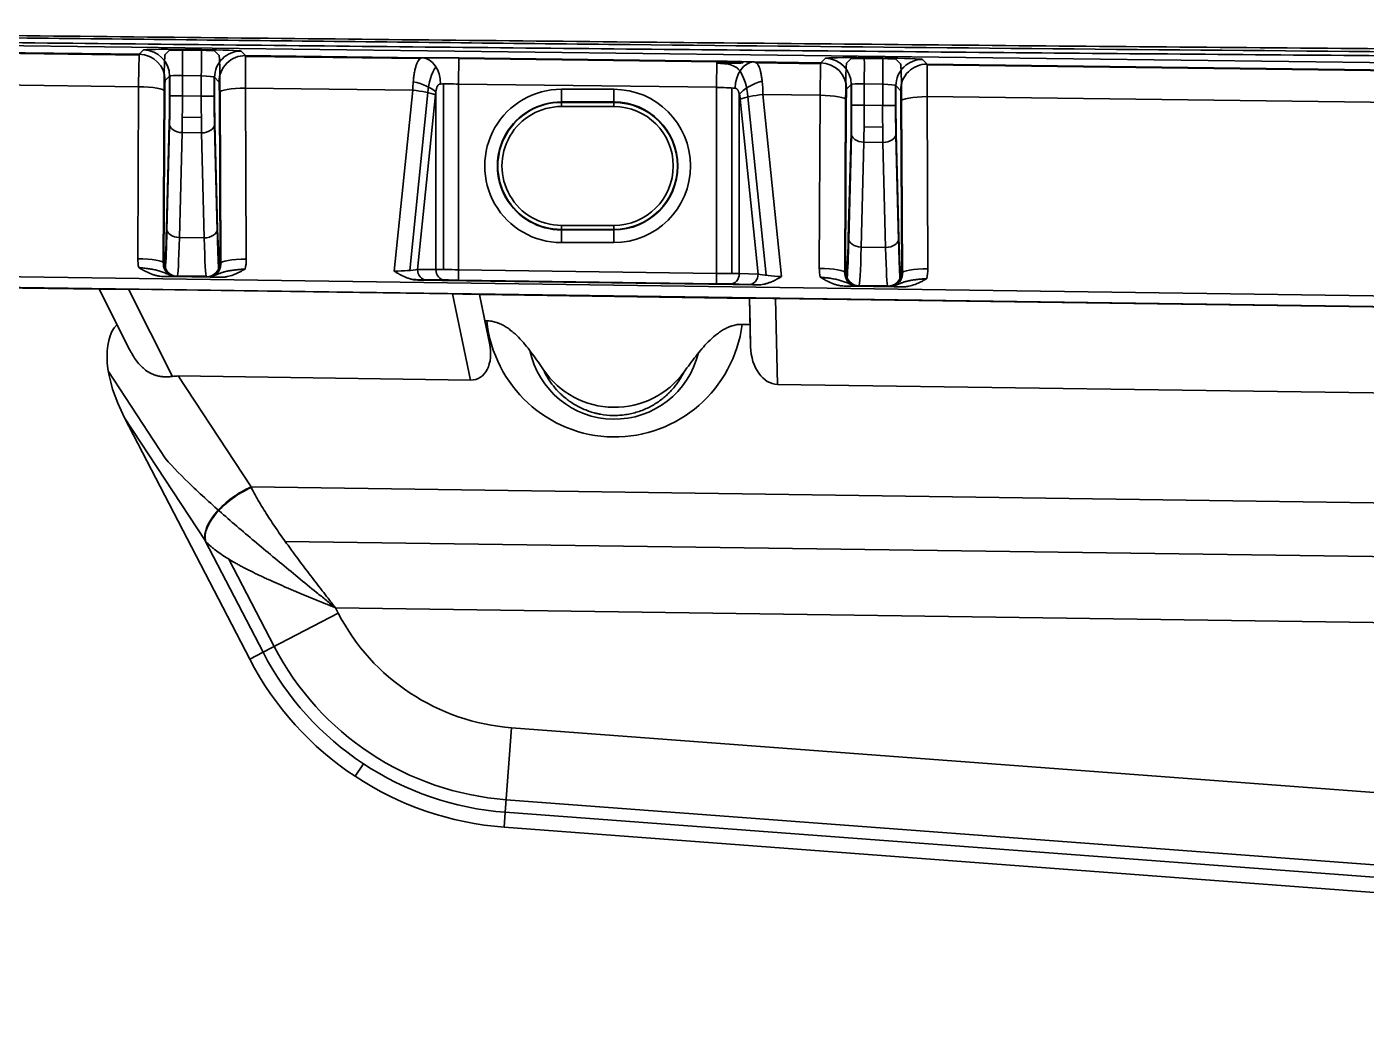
# Model space of a CAD drawing. Header units: millimetres. Extents: x 83 to 1196, y -164 to 735.
# Drawn here: x 213.2 to 264.6, y -11.6 to 26.7 of the extents above; entities that cross this region are included whole.
import ezdxf

# ---------------------------------------------------------------- set-up
doc = ezdxf.new("R2010")
doc.units = ezdxf.units.MM
doc.layers.add('1', color=7, linetype='Continuous', true_color=0xffffff)

msp = doc.modelspace()

# ---------------------------------------------------------------- linework, layer by layer
at = {"layer": '1', "color": 7, "linetype": 'Continuous', "lineweight": 35}
for p, q in [((313.483, 24.72), (191.658, 26.208)), ((202.437, 25.817), (217.536, 25.626)), ((217.533, 25.594), (202.456, 25.784)), ((217.705, 25.792), (217.536, 25.626)), ((218.697, 25.78), (218.528, 25.614)), ((219.19, 25.786), (219.913, 25.777)), ((219.917, 25.803), (219.194, 25.812)), ((220.425, 25.758), (220.594, 25.588)), ((221.611, 25.575), (221.442, 25.746)), ((221.611, 25.575), (228.405, 25.489)), ((228.315, 25.458), (221.613, 25.543)), ((229.792, 25.486), (229.779, 24.482)), ((229.792, 25.486), (239.686, 25.362)), ((239.686, 25.337), (229.792, 25.461)), ((239.686, 25.362), (239.674, 24.358)), ((241.105, 25.329), (243.667, 25.297)), ((243.664, 25.265), (241.19, 25.296)), ((243.846, 25.473), (243.667, 25.297)), ((244.838, 25.46), (244.658, 25.284)), ((245.331, 25.467), (246.037, 25.458)), ((246.04, 25.484), (245.334, 25.492)), ((246.548, 25.439), (246.728, 25.258)), ((247.745, 25.246), (247.566, 25.426)), ((247.745, 25.246), (265.777, 25.018)), ((265.774, 24.986), (247.747, 25.214)), ((218.697, 24.788), (218.528, 24.622)), ((218.697, 24.788), (218.697, 24.034)), ((218.71, 24.034), (218.71, 24.795)), ((219.916, 24.798), (219.193, 24.807)), ((219.193, 24.807), (219.193, 24.034)), ((219.916, 24.024), (219.916, 24.798)), ((220.412, 24.024), (220.412, 24.749)), ((220.594, 24.57), (220.425, 24.741)), ((220.425, 24.024), (220.425, 24.741)), ((203.036, 24.564), (217.511, 24.381)), ((217.511, 24.381), (217.48, 17.783)), ((218.459, 17.643), (218.49, 24.242)), ((218.516, 24.207), (218.485, 17.608)), ((220.637, 17.592), (220.607, 24.155)), ((220.663, 17.627), (220.633, 24.19)), ((221.611, 24.33), (228.02, 24.249)), ((221.642, 17.766), (221.611, 24.33)), ((227.314, 17.308), (228.02, 24.249)), ((227.906, 17.335), (228.6, 24.159)), ((228.909, 17.367), (228.909, 24.181)), ((229.199, 17.367), (229.199, 24.487)), ((229.779, 17.363), (229.779, 24.482)), ((229.779, 24.482), (239.674, 24.358)), ((235.732, 24.283), (233.722, 24.283)), ((235.732, 24.283), (235.732, 23.781)), ((239.674, 24.358), (239.674, 17.223)), ((240.254, 24.334), (240.254, 17.218)), ((244.838, 24.468), (244.659, 24.292)), ((244.838, 24.468), (244.838, 23.669)), ((244.85, 23.669), (244.85, 24.475)), ((246.04, 24.479), (245.334, 24.488)), ((245.334, 24.488), (245.334, 23.669)), ((246.04, 23.659), (246.04, 24.479)), ((246.535, 23.659), (246.535, 24.43)), ((246.728, 24.241), (246.548, 24.422)), ((246.548, 23.659), (246.548, 24.422)), ((218.697, 24.034), (219.193, 24.034)), ((219.916, 24.024), (219.193, 24.034)), ((220.425, 24.024), (219.916, 24.024)), ((228.208, 17.367), (228.891, 24.074)), ((233.722, 23.798), (235.732, 23.798)), ((235.732, 23.781), (233.722, 23.781)), ((233.722, 23.781), (233.722, 23.623)), ((235.732, 23.781), (235.732, 23.623)), ((240.544, 24.076), (240.544, 17.213)), ((240.581, 23.905), (241.264, 17.193)), ((240.871, 23.99), (241.568, 17.149)), ((241.451, 24.08), (243.641, 24.052)), ((241.451, 24.08), (242.162, 17.099)), ((243.641, 24.052), (243.611, 17.414)), ((244.59, 17.275), (244.62, 23.913)), ((244.646, 23.877), (244.615, 17.24)), ((244.838, 23.669), (245.334, 23.669)), ((246.04, 23.659), (245.334, 23.669)), ((246.548, 23.659), (246.04, 23.659)), ((246.771, 17.224), (246.74, 23.826)), ((246.797, 17.259), (246.766, 23.861)), ((247.745, 24), (265.751, 23.773)), ((247.775, 17.398), (247.745, 24)), ((219.188, 23.207), (219.917, 23.197)), ((235.732, 23.623), (233.722, 23.623)), ((218.686, 22.973), (218.581, 18.949)), ((218.597, 18.867), (218.702, 22.891)), ((219.179, 22.619), (219.074, 18.595)), ((219.925, 22.609), (219.179, 22.619)), ((220.029, 18.582), (219.925, 22.609)), ((220.524, 18.852), (220.42, 22.879)), ((220.541, 18.936), (220.436, 22.963)), ((244.826, 22.608), (244.722, 18.584)), ((245.328, 22.842), (246.041, 22.832)), ((246.664, 18.571), (246.56, 22.598)), ((244.737, 18.502), (244.842, 22.526)), ((245.319, 22.254), (245.215, 18.23)), ((246.048, 22.244), (245.319, 22.254)), ((246.153, 18.217), (246.048, 22.244)), ((246.648, 18.487), (246.543, 22.514)), ((233.722, 18.906), (233.722, 19.064)), ((233.722, 19.064), (235.732, 19.064)), ((235.732, 19.064), (235.732, 18.906)), ((219.074, 18.595), (220.029, 18.582)), ((233.722, 18.906), (235.732, 18.906)), ((233.722, 18.404), (233.722, 18.906)), ((235.732, 18.889), (233.722, 18.889)), ((235.732, 18.404), (235.732, 18.906)), ((233.722, 18.404), (235.732, 18.404)), ((245.215, 18.23), (246.153, 18.217)), ((179.038, 17.568), (378.838, 14.753)), ((218.498, 17.612), (218.485, 17.608)), ((220.637, 17.592), (220.624, 17.596)), ((378.831, 14.343), (179.031, 17.159)), ((378.831, 14.339), (179.031, 17.155)), ((179.031, 17.134), (216.005, 16.614)), ((220.657, 17.073), (218.446, 17.104)), ((218.73, 17.189), (218.711, 17.183)), ((218.993, 17.11), (218.974, 17.104)), ((218.993, 17.11), (220.114, 17.094)), ((220.105, 17.112), (219.002, 17.127)), ((220.134, 17.087), (220.114, 17.094)), ((220.385, 17.168), (220.404, 17.162)), ((228.171, 16.971), (228.913, 16.972)), ((228.909, 17.367), (228.208, 17.367)), ((241.24, 16.783), (228.221, 16.966)), ((229.251, 16.965), (228.551, 16.965)), ((229.779, 17.363), (229.774, 16.961)), ((239.668, 16.825), (229.774, 16.964)), ((239.668, 16.821), (229.774, 16.961)), ((239.674, 17.223), (229.779, 17.363)), ((239.674, 17.223), (239.668, 16.821)), ((241.264, 17.193), (240.544, 17.213)), ((244.638, 17.247), (244.615, 17.24)), ((246.771, 17.224), (246.747, 17.232)), ((216.002, 16.619), (216.005, 16.614)), ((217.168, 14.301), (216.002, 16.619)), ((216.683, 15.264), (216.005, 16.614)), ((217.125, 16.612), (218.805, 13.271)), ((217.125, 16.612), (229.55, 16.437)), ((230.242, 13.128), (229.55, 16.437)), ((240.911, 16.791), (240.19, 16.812)), ((240.541, 16.808), (241.302, 16.786)), ((246.791, 16.704), (244.576, 16.736)), ((244.87, 16.824), (244.841, 16.815)), ((245.134, 16.745), (245.104, 16.735)), ((245.134, 16.745), (246.238, 16.729)), ((246.229, 16.747), (245.142, 16.762)), ((246.268, 16.719), (246.238, 16.729)), ((246.508, 16.804), (246.537, 16.794)), ((230.578, 16.409), (230.577, 16.414)), ((230.577, 16.414), (230.967, 14.546)), ((230.578, 16.409), (230.787, 15.406)), ((230.578, 16.409), (240.933, 16.263)), ((240.933, 16.268), (240.933, 16.263)), ((240.977, 14.405), (240.933, 16.268)), ((240.957, 15.263), (240.933, 16.263)), ((241.934, 16.263), (242.01, 12.963)), ((241.934, 16.263), (273.753, 15.815)), ((216.683, 15.264), (217.168, 14.301)), ((230.967, 14.546), (230.787, 15.406)), ((230.787, 15.406), (230.864, 15.405)), ((240.655, 15.267), (240.957, 15.263)), ((240.957, 15.263), (240.977, 14.405)), ((216.353, 13.455), (218.534, 10.131)), ((230.242, 13.128), (219.032, 13.286)), ((219.032, 13.286), (221.824, 9.029)), ((273.753, 12.516), (242.01, 12.963)), ((220.06, 6.975), (216.975, 11.678)), ((221.77, 2.424), (216.975, 11.678)), ((221.824, 9.029), (354.789, 7.158)), ((222.283, 2.689), (220.07, 6.96)), ((223.13, 6.944), (355.784, 5.077)), ((222.71, 2.911), (220.974, 6.259)), ((225.168, 4.185), (222.283, 2.689)), ((225.06, 4.394), (225.168, 4.185)), ((356.546, 2.544), (225.06, 4.394)), ((222.283, 2.689), (221.77, 2.424)), ((231.814, -0.205), (231.571, -3.446)), ((231.814, -0.205), (332.621, -7.76)), ((225.811, -2.068), (226.129, -1.586)), ((332.414, -10.522), (231.607, -2.966)), ((231.571, -3.446), (231.528, -4.021)), ((332.378, -11.001), (231.571, -3.446)), ((332.335, -11.577), (231.528, -4.021))]:
    msp.add_line(p, q, dxfattribs=at)
for centre, radius, start, end in [((233.722, 21.343), 2.94, 89.9999, 270.0001), ((235.732, 21.343), 2.94, 270.0001, 90.0001), ((233.722, 21.343), 2.454, 89.9999, 270.0001), ((233.722, 21.343), 2.437, 89.9999, 270), ((235.732, 21.343), 2.454, 270.0001, 90.0001), ((235.732, 21.343), 2.437, 270, 90), ((233.722, 21.343), 2.279, 89.9999, 270.0001), ((235.732, 21.343), 2.279, 270.0001, 90.0001), ((235.76, 15.382), 3.297, 214.41, 323.9779), ((232.425, 7.945), 8.173, 207.394, 265.7137), ((232.425, 7.945), 11.423, 207.394, 265.7137), ((232.425, 7.945), 10.942, 207.394, 265.7137), ((232.425, 7.945), 12, 207.394, 265.7137)]:
    msp.add_arc(centre, radius, start, end, dxfattribs=at)
for centre, major_axis, ratio, start_param, end_param in [((219.212, 25.772), (-1.507, 0.019), 0.026031, 4.724933, 6.257332), ((217.693, 24.788), (0.704, -0.717), 0.999327, 0.794978, 2.352561), ((219.2, 25.773), (-0.502, 0.006), 0.026031, 4.730888, 6.260476), ((219.181, 24.807), (-0.012, -1.005), 0.012216, 1.570946, 3.115564), ((219.922, 25.764), (-0.502, 0.006), 0.026031, 3.16593, 4.730888), ((219.904, 24.798), (-0.012, -1.005), 0.012216, 1.570946, 3.115564), ((219.935, 25.763), (-1.507, 0.019), 0.026031, 3.168099, 4.724933), ((221.429, 24.741), (-0.713, -0.708), 0.99931, 3.918166, 5.500813), ((217.524, 24.119), (0.013, 1.507), 0.010336, 0.025983, 1.39625), ((217.524, 24.622), (0.704, -0.717), 0.999327, 0.794978, 2.352561), ((218.529, 24.107), (0, 1.508), 0.026182, 0.03102, 1.481), ((220.593, 24.081), (0, 1.508), 0.026186, 4.785067, 6.252774), ((221.599, 24.57), (-0.713, -0.708), 0.99931, 3.918166, 5.500813), ((221.598, 24.068), (0.013, 1.507), 0.007123, 4.886862, 6.257129), ((229.792, 25.434), (-2.01, 0.025), 0.026031, 4.712716, 5.474455), ((228.392, 24.485), (-0.012, 1.005), 0.690154, 4.703907, 6.247216), ((239.674, 25.311), (-1.005, 0.013), 0.026031, 1.571963, 4.700498), ((239.686, 25.31), (-2.01, 0.025), 0.026031, 3.929154, 4.712716), ((241.092, 24.325), (0.039, 1.004), 0.705545, 0.036731, 1.597939), ((243.654, 23.79), (0.013, 1.507), 0.010336, 0.025983, 1.39625), ((243.654, 24.292), (0.704, -0.717), 0.999327, 0.794978, 2.352561), ((245.353, 25.453), (-1.507, 0.019), 0.026031, 4.724933, 6.257332), ((243.833, 24.468), (0.704, -0.717), 0.999327, 0.794978, 2.352561), ((244.66, 23.777), (0, 1.508), 0.026182, 0.03102, 1.481), ((245.34, 25.454), (-0.502, 0.006), 0.026031, 4.730888, 6.260476), ((245.321, 24.488), (-0.012, -1.005), 0.012216, 1.570946, 3.115564), ((246.046, 25.445), (-0.502, 0.006), 0.026031, 3.16593, 4.730888), ((246.059, 25.444), (-1.507, 0.019), 0.026031, 3.168099, 4.724933), ((246.028, 24.479), (-0.012, -1.005), 0.012216, 1.570946, 3.115564), ((247.553, 24.422), (-0.713, -0.708), 0.99931, 3.918166, 5.500813), ((246.727, 23.751), (0, 1.508), 0.026186, 4.785067, 6.252774), ((247.732, 24.241), (-0.713, -0.708), 0.99931, 3.918166, 5.500813), ((247.732, 23.739), (0.013, 1.507), 0.007123, 4.886862, 6.257129), ((219.2, 24.768), (-0.502, 0.019), 0.077993, 4.727559, 6.259958), ((219.922, 24.759), (-0.502, 0.019), 0.077993, 3.170725, 4.727559), ((229.465, 23.969), (-0.009, 1.508), 0.576459, 0.684074, 1.440787), ((240.003, 23.836), (-0.01, 1.508), 0.578064, 4.810702, 5.600639), ((217.511, 24.207), (1.005, -0.005), 0.173633, 0.026584, 1.571784), ((218.529, 24.119), (0, 0.503), 0.026182, 0.025697, 1.395963), ((220.594, 24.068), (0, 0.503), 0.026186, 4.886562, 6.256828), ((221.611, 24.155), (-1.005, -0.005), 0.173634, 4.711773, 6.256601), ((228.306, 23.984), (0.012, 1.507), 0.193802, 1.173003, 1.395448), ((228.02, 24.074), (-1, 0.102), 0.172751, 3.674027, 4.730157), ((228.039, 24.181), (-0.977, 0.237), 0.377827, 3.712064, 4.801015), ((229.176, 23.984), (-0.003, 0.503), 0.576459, 1.162981, 1.385426), ((229.779, 24.43), (-1.005, 0.025), 0.052036, 4.713698, 5.475437), ((233.722, 24.283), (0, 0.502), 0.000002, 1.570796, 3.106686), ((239.674, 24.305), (-1.005, 0.025), 0.052036, 3.930136, 4.713698), ((241.414, 24.076), (0.95, 0.327), 0.49134, 1.398534, 2.53012), ((241.165, 23.821), (0.012, 1.507), 0.191124, 4.886058, 5.250832), ((244.659, 23.79), (0, 0.503), 0.026182, 0.025697, 1.395963), ((245.34, 24.448), (-0.502, 0.019), 0.077993, 4.727559, 6.259958), ((246.046, 24.44), (-0.502, 0.019), 0.077993, 3.170725, 4.727559), ((246.727, 23.739), (0, 0.503), 0.026186, 4.886562, 6.256828), ((218.658, 24.035), (0, 1.508), 0.026194, 3.930817, 4.711852), ((218.657, 24.042), (0, 2.01), 0.026194, 4.104641, 4.708493), ((219.16, 24.035), (0.007, 2.01), 0.016593, 3.93101, 4.712044), ((219.962, 24.024), (0.007, 2.01), 0.022688, 1.570729, 2.351764), ((220.464, 24.017), (0, 2.01), 0.026177, 1.567159, 2.17046), ((220.464, 24.024), (0, 1.508), 0.026177, 1.570601, 2.351636), ((240.295, 23.821), (-0.003, 0.503), 0.578064, 4.875934, 5.240709), ((241.451, 23.905), (1, 0.102), 0.172787, 1.553394, 2.609155), ((243.641, 23.877), (1.005, -0.005), 0.173633, 0.026584, 1.571784), ((244.798, 23.67), (0, 1.508), 0.026194, 3.930817, 4.711852), ((244.798, 23.677), (0, 2.01), 0.026194, 4.104641, 4.708493), ((245.3, 23.67), (0.007, 2.01), 0.016593, 3.93101, 4.712044), ((246.085, 23.659), (0.007, 2.01), 0.022688, 1.570729, 2.351764), ((246.588, 23.652), (0, 2.01), 0.026177, 1.567159, 2.17046), ((246.588, 23.659), (0, 1.508), 0.026177, 1.570601, 2.351636), ((247.745, 23.826), (-1.005, -0.005), 0.173634, 4.711773, 6.256601), ((219.188, 22.973), (0.502, -0.013), 0.704189, 3.178469, 4.712172), ((219.934, 22.963), (-0.502, -0.013), 0.703705, 1.534032, 3.104741), ((245.328, 22.608), (0.502, -0.013), 0.704189, 3.178469, 4.712172), ((246.057, 22.598), (-0.502, -0.013), 0.703705, 1.534032, 3.104741), ((218.497, 22.135), (0, 4.523), 0.026194, 3.149783, 3.930817), ((218.497, 22.142), (0, 5.025), 0.026194, 3.484617, 4.00299), ((219.084, 18.949), (0.502, -0.013), 0.704189, 3.178469, 4.712172), ((218.999, 22.135), (0.007, 5.025), 0.022354, 3.149868, 3.930902), ((220.038, 18.936), (-0.502, -0.013), 0.703705, 1.534032, 3.104741), ((220.122, 22.119), (0.007, 5.025), 0.024782, 2.35169, 3.132725), ((220.625, 22.112), (0, 5.025), 0.026177, 2.27631, 2.791707), ((220.625, 22.119), (0, 4.523), 0.026177, 2.351636, 3.132671), ((244.637, 21.77), (0, 4.523), 0.026194, 3.149783, 3.930817), ((244.637, 21.777), (0, 5.025), 0.026194, 3.484617, 4.00299), ((245.224, 18.584), (0.502, -0.013), 0.704189, 3.178469, 4.712172), ((246.162, 18.571), (-0.502, -0.013), 0.703705, 1.534032, 3.104741), ((246.749, 21.747), (0, 5.025), 0.026177, 2.27631, 2.791707), ((246.748, 21.754), (0, 4.523), 0.026177, 2.351636, 3.132671), ((245.14, 21.77), (0.007, 5.025), 0.022354, 3.149868, 3.930902), ((246.246, 21.754), (0.007, 5.025), 0.024782, 2.35169, 3.132725), ((217.481, 17.608), (1.005, -0.005), 0.173633, 0.026584, 1.571784), ((218.988, 17.783), (0.94, 1.185), 0.995047, 2.239315, 2.463931), ((218.962, 17.6), (0.313, 0.395), 0.995047, 2.155684, 3.351397), ((218.989, 17.608), (0.326, 0.39), 0.984962, 2.260054, 3.818901), ((219.001, 17.612), (0.15, -0.48), 0.999624, 4.409439, 5.965948), ((220.121, 17.596), (-0.162, -0.476), 0.999618, 0.314525, 1.89916), ((220.134, 17.592), (-0.321, 0.394), 0.984785, 2.449255, 4.035017), ((220.16, 17.583), (-0.309, 0.399), 0.994995, 2.929775, 4.140583), ((221.642, 17.592), (-1.005, -0.005), 0.173634, 4.711773, 6.256601), ((220.134, 17.767), (-0.926, 1.196), 0.994995, 3.80293, 4.055607), ((227.34, 17.39), (1.012, 0.022), 0.08011, 4.684716, 5.740849), ((227.299, 16.988), (-1.009, 0.014), 0.008666, 2.614868, 3.87886), ((228.556, 17.367), (0, -0.402), 0.866025, 4.711738, 6.266074), ((227.334, 16.988), (-1.412, 0.02), 0.008666, 2.250009, 2.608398), ((229.257, 17.367), (0, -0.402), 0.866025, 4.711738, 6.266074), ((229.779, 17.357), (-1.005, 0.008), 0.005134, 4.712432, 5.75963), ((229.779, 16.955), (-1.005, 0.014), 0.008555, 4.718089, 5.752058), ((229.774, 16.955), (-0.603, 0.008), 0.008555, 4.712509, 5.759707), ((239.674, 17.218), (-1.005, 0.008), 0.005134, 3.665235, 4.712432), ((240.196, 17.213), (-0.012, -0.402), 0.865935, 0.017106, 1.595807), ((240.916, 17.193), (-0.012, -0.402), 0.865935, 0.017106, 1.595807), ((242.136, 17.181), (-1.016, 0.062), 0.079264, 0.545417, 1.601183), ((245.119, 17.415), (0.94, 1.185), 0.995047, 2.239315, 2.463922), ((243.611, 17.24), (1.005, -0.005), 0.173633, 0.026584, 1.571784), ((245.092, 17.232), (0.313, 0.395), 0.995047, 2.155684, 3.351397), ((245.119, 17.24), (0.326, 0.39), 0.984962, 2.260054, 3.818901), ((245.141, 17.247), (0.15, -0.48), 0.999624, 4.409439, 5.965948), ((246.245, 17.232), (-0.162, -0.476), 0.999618, 0.314525, 1.89916), ((246.268, 17.224), (-0.321, 0.394), 0.984785, 2.449255, 4.035017), ((246.294, 17.215), (-0.309, 0.399), 0.994995, 2.929775, 4.140583), ((247.776, 17.224), (-1.005, -0.005), 0.173634, 4.711773, 6.256601), ((246.267, 17.398), (-0.926, 1.196), 0.994995, 3.80293, 4.055607), ((217.129, 16.603), (-1.127, 0.016), 0.007589, 4.71634, 6.287136), ((229.552, 16.428), (-1.025, 0.014), 0.008349, 3.143461, 4.714258), ((239.674, 16.816), (-1.005, 0.014), 0.008555, 3.671217, 4.718089), ((239.668, 16.816), (-0.603, 0.008), 0.008555, 3.665312, 4.712509), ((242.13, 16.78), (-1.416, 0.02), 0.008641, 0.533442, 0.891462), ((242.177, 16.778), (-1.012, 0.014), 0.008641, 0.526967, 0.582441), ((241.934, 16.254), (-1.001, 0.014), 0.00855, 4.712708, 6.283505), ((219.052, 12.084), (-2.186, 3.333), 0.50173, 0.118193, 1.368679), ((235.767, 15.916), (0.07, 4.967), 0.992349, 1.687855, 4.59533), ((229.942, 14.561), (-0.562, 1.384), 0.655532, 2.871357, 4.442153), ((241.977, 14.391), (-0.084, 1.428), 0.698785, 1.519696, 3.090492), ((235.754, 14.97), (0.047, 3.342), 0.992349, 1.799167, 4.48402), ((220.565, 9.777), (-2.186, 3.333), 0.50173, 5.95606, 6.05896), ((221.808, 7.882), (1.672, 1.097), 0.50173, 1.243671, 2.939476), ((221.819, 7.866), (1.673, 1.096), 0.499372, 1.245523, 2.939798)]:
    msp.add_ellipse(centre, major_axis=major_axis, ratio=ratio, start_param=start_param, end_param=end_param, dxfattribs=at)
for points, degree, knots in [([(313.949, 25.823), (312.581, 25.802), (311.213, 25.785), (308.476, 25.757), (307.108, 25.746), (304.37, 25.728), (303.001, 25.721), (300.262, 25.711), (298.892, 25.708), (294.783, 25.703), (292.043, 25.705), (286.562, 25.718), (283.821, 25.728), (278.339, 25.753), (275.597, 25.769), (270.115, 25.804), (267.373, 25.823), (261.89, 25.865), (259.148, 25.887), (253.665, 25.933), (250.923, 25.958), (245.439, 26.008), (242.697, 26.034), (237.213, 26.087), (234.471, 26.115), (226.245, 26.198), (220.761, 26.256), (209.792, 26.373), (204.308, 26.434), (193.339, 26.556), (187.855, 26.617), (182.371, 26.68)], 3, [0, 0, 0, 0, 0.03125, 0.03125, 0.0625, 0.0625, 0.09375, 0.09375, 0.125, 0.125, 0.1875, 0.1875, 0.25, 0.25, 0.3125, 0.3125, 0.375, 0.375, 0.4375, 0.4375, 0.5, 0.5, 0.5625, 0.5625, 0.625, 0.625, 0.75, 0.75, 0.875, 0.875, 1, 1, 1, 1]), ([(182.392, 26.583), (191.462, 26.485), (200.531, 26.386), (213.925, 26.24), (218.249, 26.193), (226.897, 26.099), (231.221, 26.051), (244.193, 25.915), (252.841, 25.83), (270.134, 25.685), (278.778, 25.624), (291.737, 25.583), (296.056, 25.577), (304.689, 25.6), (309.004, 25.626), (313.509, 25.69), (313.703, 25.693), (313.897, 25.696)], 3, [0, 0, 0, 0, 0.206799, 0.206799, 0.305395, 0.305395, 0.403992, 0.403992, 0.601184, 0.601184, 0.798376, 0.798376, 0.896973, 0.896973, 0.995569, 0.995569, 1, 1, 1, 1]), ([(313.843, 25.555), (312.56, 25.536), (311.277, 25.52), (308.71, 25.493), (307.426, 25.482), (304.858, 25.464), (303.574, 25.457), (301.005, 25.447), (299.72, 25.443), (295.865, 25.436), (293.294, 25.437), (289.437, 25.444), (288.152, 25.447), (285.58, 25.455), (284.294, 25.459), (280.436, 25.475), (277.864, 25.488), (272.72, 25.518), (270.147, 25.535), (265.002, 25.572), (262.429, 25.591), (257.284, 25.633), (254.711, 25.655), (249.565, 25.7), (246.991, 25.724), (241.845, 25.772), (239.271, 25.797), (231.551, 25.873), (226.404, 25.925), (216.11, 26.033), (210.963, 26.088), (200.669, 26.201), (195.521, 26.258), (190.374, 26.316)], 3, [0, 0, 0, 0, 0.03125, 0.03125, 0.0625, 0.0625, 0.09375, 0.09375, 0.125, 0.125, 0.1875, 0.1875, 0.21875, 0.21875, 0.25, 0.25, 0.3125, 0.3125, 0.375, 0.375, 0.4375, 0.4375, 0.5, 0.5, 0.5625, 0.5625, 0.625, 0.625, 0.75, 0.75, 0.875, 0.875, 1, 1, 1, 1]), ([(228.041, 24.57), (228.047, 24.638), (228.054, 24.703), (228.065, 24.782), (228.067, 24.797), (228.071, 24.828), (228.074, 24.843), (228.081, 24.888), (228.085, 24.917), (228.101, 25.002), (228.113, 25.054), (228.138, 25.151), (228.152, 25.196), (228.182, 25.277), (228.198, 25.312), (228.233, 25.374), (228.251, 25.4), (228.281, 25.432), (228.291, 25.441), (228.312, 25.457), (228.323, 25.464), (228.357, 25.481), (228.38, 25.488), (228.405, 25.489)], 3, [0, 0, 0, 0, 0.125, 0.125, 0.15625, 0.15625, 0.1875, 0.1875, 0.25, 0.25, 0.375, 0.375, 0.5, 0.5, 0.625, 0.625, 0.75, 0.75, 0.8125, 0.8125, 0.875, 0.875, 1, 1, 1, 1]), ([(239.675, 25.284), (239.777, 25.282), (239.881, 25.276), (240.075, 25.253), (240.168, 25.236), (240.331, 25.183), (240.403, 25.147), (240.493, 25.074), (240.521, 25.043), (240.545, 25.009)], 3, [0, 0, 0, 0, 0.278788, 0.278788, 0.559049, 0.559049, 0.83931, 0.83931, 1, 1, 1, 1]), ([(241.105, 25.329), (241.126, 25.327), (241.165, 25.316), (241.2, 25.29), (241.225, 25.264), (241.234, 25.255), (241.246, 25.239), (241.25, 25.234), (241.257, 25.222), (241.276, 25.193), (241.294, 25.157), (241.32, 25.094), (241.332, 25.059), (241.348, 25.001), (241.354, 24.981), (241.364, 24.938), (241.369, 24.917), (241.383, 24.849), (241.391, 24.802), (241.406, 24.701), (241.413, 24.648), (241.419, 24.592)], 3, [0, 0, 0, 0, 0.125, 0.25, 0.25, 0.3125, 0.3125, 0.34375, 0.34375, 0.375, 0.5, 0.5, 0.625, 0.625, 0.6875, 0.6875, 0.75, 0.75, 0.875, 0.875, 1, 1, 1, 1]), ([(228.909, 24.181), (228.911, 24.199), (228.914, 24.218), (228.92, 24.253), (228.923, 24.271), (228.931, 24.305), (228.936, 24.322), (228.946, 24.354), (228.952, 24.37), (228.966, 24.399), (228.974, 24.413), (228.987, 24.431), (228.991, 24.437), (229.001, 24.447), (229.006, 24.452), (229.017, 24.461), (229.022, 24.465), (229.034, 24.472), (229.04, 24.475), (229.059, 24.482), (229.072, 24.484), (229.086, 24.485)], 3, [0, 0, 0, 0, 0.125, 0.125, 0.25, 0.25, 0.375, 0.375, 0.5, 0.5, 0.625, 0.625, 0.6875, 0.6875, 0.75, 0.75, 0.8125, 0.8125, 0.875, 0.875, 1, 1, 1, 1]), ([(240.383, 24.325), (240.395, 24.324), (240.406, 24.321), (240.421, 24.315), (240.426, 24.313), (240.436, 24.307), (240.441, 24.304), (240.451, 24.297), (240.455, 24.293), (240.464, 24.284), (240.468, 24.28), (240.479, 24.265), (240.486, 24.254), (240.496, 24.237), (240.499, 24.231), (240.505, 24.218), (240.508, 24.212), (240.515, 24.192), (240.52, 24.178), (240.532, 24.136), (240.539, 24.107), (240.544, 24.076)], 3, [0, 0, 0, 0, 0.125, 0.125, 0.1875, 0.1875, 0.25, 0.25, 0.3125, 0.3125, 0.375, 0.375, 0.5, 0.5, 0.5625, 0.5625, 0.625, 0.625, 0.75, 0.75, 1, 1, 1, 1]), ([(218.975, 17.104), (218.93, 17.104), (218.867, 17.112), (218.809, 17.126), (218.773, 17.137), (218.755, 17.143), (218.704, 17.16), (218.673, 17.173), (218.613, 17.198), (218.585, 17.21), (218.53, 17.233), (218.504, 17.244), (218.452, 17.265), (218.426, 17.275), (218.348, 17.302), (218.295, 17.318), (218.187, 17.347), (218.131, 17.359), (218.015, 17.382), (217.956, 17.392), (217.833, 17.41), (217.771, 17.418), (217.644, 17.433), (217.581, 17.44), (217.517, 17.446)], 3, [0, 0, 0, 0, 0.0625, 0.09375, 0.09375, 0.125, 0.125, 0.1875, 0.1875, 0.25, 0.25, 0.3125, 0.3125, 0.375, 0.375, 0.5, 0.5, 0.625, 0.625, 0.75, 0.75, 0.875, 0.875, 1, 1, 1, 1]), ([(217.517, 17.438), (217.522, 17.438), (217.527, 17.436), (217.536, 17.432), (217.541, 17.43), (217.555, 17.422), (217.564, 17.417), (217.591, 17.401), (217.608, 17.39), (217.663, 17.359), (217.699, 17.338), (217.809, 17.28), (217.921, 17.225), (218.038, 17.182), (218.097, 17.163), (218.117, 17.157), (218.157, 17.146), (218.178, 17.14), (218.239, 17.126), (218.28, 17.118), (218.362, 17.108), (218.404, 17.105), (218.446, 17.104)], 3, [0, 0, 0, 0, 0.015625, 0.015625, 0.03125, 0.03125, 0.0625, 0.0625, 0.125, 0.125, 0.25, 0.25, 0.5, 0.625, 0.625, 0.6875, 0.6875, 0.75, 0.75, 0.875, 0.875, 1, 1, 1, 1]), ([(218.446, 17.104), (218.605, 17.103), (218.727, 17.103), (218.801, 17.102), (218.857, 17.103), (218.93, 17.103), (218.975, 17.104)], 2, [0, 0, 0, 0.439438, 0.439438, 0.663663, 0.663663, 1, 1, 1]), ([(221.595, 17.389), (221.584, 17.388), (221.562, 17.386), (221.529, 17.384), (221.496, 17.381), (221.462, 17.379), (221.429, 17.376), (221.396, 17.373), (221.363, 17.37), (221.331, 17.367), (221.298, 17.363), (221.266, 17.36), (221.234, 17.356), (221.202, 17.353), (221.17, 17.349), (221.139, 17.345), (221.108, 17.34), (221.077, 17.336), (221.047, 17.331), (221.017, 17.326), (220.987, 17.321), (220.958, 17.316), (220.928, 17.31), (220.9, 17.304), (220.871, 17.297), (220.843, 17.291), (220.815, 17.284), (220.779, 17.274), (220.733, 17.261), (220.679, 17.243), (220.625, 17.223), (220.57, 17.202), (220.521, 17.182), (220.476, 17.164), (220.436, 17.148), (220.397, 17.135), (220.368, 17.125), (220.35, 17.12), (220.339, 17.116), (220.329, 17.113), (220.318, 17.111), (220.308, 17.108), (220.297, 17.105), (220.286, 17.103), (220.275, 17.101), (220.264, 17.098), (220.253, 17.096), (220.242, 17.095), (220.23, 17.093), (220.218, 17.091), (220.207, 17.09), (220.195, 17.089), (220.183, 17.088), (220.171, 17.088), (220.158, 17.087), (220.146, 17.087), (220.138, 17.087), (220.133, 17.087)], 3, [0, 0, 0, 0, 0.019303, 0.038634, 0.057991, 0.077373, 0.096778, 0.116205, 0.135651, 0.155117, 0.174605, 0.19412, 0.213665, 0.233242, 0.252855, 0.272506, 0.2922, 0.311943, 0.331737, 0.351588, 0.371499, 0.391476, 0.411528, 0.431663, 0.451891, 0.472216, 0.492652, 0.513214, 0.554599, 0.596682, 0.639654, 0.683734, 0.72927, 0.757974, 0.788905, 0.822508, 0.844398, 0.853768, 0.860976, 0.868236, 0.87555, 0.882918, 0.890338, 0.89781, 0.905336, 0.912913, 0.920544, 0.928228, 0.935966, 0.943759, 0.951609, 0.959517, 0.967484, 0.975514, 0.983608, 0.991769, 1, 1, 1, 1]), ([(220.657, 17.073), (220.594, 17.074), (220.535, 17.075), (220.249, 17.082), (220.133, 17.087)], 2, [0, 0, 0, 0.136566, 0.136566, 1, 1, 1]), ([(220.657, 17.073), (220.678, 17.072), (220.699, 17.073), (220.741, 17.075), (220.762, 17.076), (220.825, 17.083), (220.866, 17.089), (220.988, 17.114), (221.068, 17.138), (221.166, 17.175), (221.185, 17.183), (221.224, 17.198), (221.282, 17.223), (221.338, 17.25), (221.412, 17.287), (221.468, 17.317), (221.532, 17.352), (221.559, 17.368), (221.577, 17.378), (221.586, 17.383), (221.595, 17.388)], 3, [0, 0, 0, 0, 0.0625, 0.0625, 0.125, 0.125, 0.25, 0.25, 0.5, 0.5, 0.5625, 0.5625, 0.625, 0.75, 0.75, 0.875, 0.9375, 0.96875, 0.96875, 1, 1, 1, 1]), ([(227.314, 17.308), (227.331, 17.297), (227.348, 17.286), (227.383, 17.265), (227.435, 17.233), (227.488, 17.202), (227.595, 17.143), (227.668, 17.106), (227.781, 17.059), (227.82, 17.045), (227.898, 17.019), (227.938, 17.007), (228.017, 16.988), (228.058, 16.981), (228.139, 16.97), (228.18, 16.967), (228.221, 16.966)], 3, [0, 0, 0, 0, 0.0625, 0.0625, 0.125, 0.25, 0.25, 0.5, 0.5, 0.625, 0.625, 0.75, 0.75, 0.875, 0.875, 1, 1, 1, 1]), ([(241.24, 16.783), (241.282, 16.782), (241.323, 16.784), (241.405, 16.793), (241.446, 16.799), (241.526, 16.816), (241.566, 16.826), (241.646, 16.85), (241.685, 16.863), (241.8, 16.907), (241.874, 16.941), (241.984, 16.998), (242.038, 17.027), (242.091, 17.057), (242.126, 17.078), (242.144, 17.089), (242.162, 17.099)], 3, [0, 0, 0, 0, 0.125, 0.125, 0.25, 0.25, 0.375, 0.375, 0.5, 0.5, 0.75, 0.75, 0.875, 0.9375, 0.9375, 1, 1, 1, 1]), ([(245.106, 16.735), (245.06, 16.735), (244.997, 16.744), (244.939, 16.758), (244.903, 16.769), (244.885, 16.774), (244.834, 16.792), (244.803, 16.805), (244.743, 16.829), (244.715, 16.842), (244.661, 16.865), (244.634, 16.876), (244.582, 16.897), (244.556, 16.907), (244.478, 16.934), (244.426, 16.95), (244.317, 16.979), (244.261, 16.991), (244.145, 17.014), (244.086, 17.023), (243.964, 17.041), (243.901, 17.049), (243.775, 17.065), (243.711, 17.072), (243.647, 17.078)], 3, [0, 0, 0, 0, 0.0625, 0.09375, 0.09375, 0.125, 0.125, 0.1875, 0.1875, 0.25, 0.25, 0.3125, 0.3125, 0.375, 0.375, 0.5, 0.5, 0.625, 0.625, 0.75, 0.75, 0.875, 0.875, 1, 1, 1, 1]), ([(243.647, 17.07), (243.652, 17.07), (243.657, 17.068), (243.667, 17.064), (243.671, 17.061), (243.685, 17.054), (243.694, 17.048), (243.721, 17.033), (243.739, 17.022), (243.793, 16.991), (243.829, 16.97), (243.939, 16.911), (244.051, 16.857), (244.168, 16.814), (244.227, 16.795), (244.247, 16.789), (244.287, 16.777), (244.308, 16.772), (244.369, 16.758), (244.41, 16.75), (244.492, 16.739), (244.534, 16.736), (244.576, 16.736)], 3, [0, 0, 0, 0, 0.015625, 0.015625, 0.03125, 0.03125, 0.0625, 0.0625, 0.125, 0.125, 0.25, 0.25, 0.5, 0.625, 0.625, 0.6875, 0.6875, 0.75, 0.75, 0.875, 0.875, 1, 1, 1, 1]), ([(247.729, 17.021), (247.718, 17.02), (247.696, 17.018), (247.663, 17.016), (247.629, 17.013), (247.596, 17.01), (247.563, 17.007), (247.53, 17.005), (247.497, 17.002), (247.464, 16.998), (247.432, 16.995), (247.4, 16.992), (247.367, 16.988), (247.336, 16.984), (247.304, 16.98), (247.273, 16.976), (247.242, 16.972), (247.211, 16.968), (247.18, 16.963), (247.15, 16.958), (247.121, 16.953), (247.091, 16.947), (247.062, 16.942), (247.034, 16.936), (247.005, 16.929), (246.977, 16.923), (246.949, 16.915), (246.912, 16.906), (246.867, 16.892), (246.813, 16.874), (246.759, 16.855), (246.704, 16.834), (246.655, 16.814), (246.61, 16.796), (246.57, 16.78), (246.531, 16.766), (246.502, 16.757), (246.484, 16.751), (246.473, 16.748), (246.462, 16.745), (246.452, 16.742), (246.441, 16.74), (246.431, 16.737), (246.42, 16.735), (246.409, 16.732), (246.398, 16.73), (246.387, 16.728), (246.375, 16.726), (246.364, 16.725), (246.352, 16.723), (246.34, 16.722), (246.329, 16.721), (246.317, 16.72), (246.304, 16.719), (246.292, 16.719), (246.28, 16.719), (246.271, 16.719), (246.267, 16.719)], 3, [0, 0, 0, 0, 0.019303, 0.038634, 0.057991, 0.077373, 0.096778, 0.116205, 0.135651, 0.155117, 0.174605, 0.19412, 0.213665, 0.233242, 0.252855, 0.272506, 0.2922, 0.311943, 0.331737, 0.351588, 0.371499, 0.391476, 0.411528, 0.431663, 0.451891, 0.472216, 0.492652, 0.513214, 0.554599, 0.596682, 0.639654, 0.683734, 0.72927, 0.757974, 0.788905, 0.822508, 0.844398, 0.853768, 0.860976, 0.868236, 0.87555, 0.882918, 0.890338, 0.89781, 0.905336, 0.912913, 0.920544, 0.928228, 0.935966, 0.943759, 0.951609, 0.959517, 0.967484, 0.975514, 0.983608, 0.991769, 1, 1, 1, 1]), ([(246.791, 16.704), (246.812, 16.704), (246.833, 16.705), (246.875, 16.706), (246.896, 16.708), (246.959, 16.715), (247, 16.721), (247.122, 16.746), (247.202, 16.77), (247.299, 16.807), (247.319, 16.814), (247.358, 16.83), (247.415, 16.855), (247.472, 16.882), (247.546, 16.919), (247.602, 16.948), (247.665, 16.984), (247.692, 16.999), (247.711, 17.01), (247.72, 17.015), (247.729, 17.02)], 3, [0, 0, 0, 0, 0.0625, 0.0625, 0.125, 0.125, 0.25, 0.25, 0.5, 0.5, 0.5625, 0.5625, 0.625, 0.75, 0.75, 0.875, 0.9375, 0.96875, 0.96875, 1, 1, 1, 1]), ([(244.576, 16.736), (244.735, 16.735), (244.857, 16.734), (244.931, 16.734), (244.987, 16.734), (245.06, 16.735), (245.106, 16.735)], 2, [0, 0, 0, 0.439438, 0.439438, 0.663663, 0.663663, 1, 1, 1]), ([(246.791, 16.704), (246.727, 16.706), (246.669, 16.707), (246.383, 16.714), (246.267, 16.719)], 2, [0, 0, 0, 0.136566, 0.136566, 1, 1, 1]), ([(230.864, 15.405), (230.927, 15.404), (230.989, 15.398), (231.112, 15.376), (231.172, 15.361), (231.247, 15.337), (231.262, 15.332), (231.291, 15.321), (231.306, 15.315), (231.35, 15.298), (231.379, 15.285), (231.463, 15.245), (231.518, 15.215), (231.624, 15.15), (231.676, 15.115), (231.777, 15.041), (231.826, 15.001), (231.968, 14.879), (232.056, 14.792), (232.225, 14.612), (232.306, 14.518), (232.462, 14.326), (232.537, 14.228), (232.684, 14.028), (232.756, 13.927), (232.899, 13.724), (232.969, 13.621), (233.039, 13.519)], 3, [0, 0, 0, 0, 0.0625, 0.0625, 0.125, 0.125, 0.140625, 0.140625, 0.15625, 0.15625, 0.1875, 0.1875, 0.25, 0.25, 0.3125, 0.3125, 0.375, 0.375, 0.5, 0.5, 0.625, 0.625, 0.75, 0.75, 0.875, 0.875, 1, 1, 1, 1]), ([(238.427, 13.443), (238.5, 13.543), (238.572, 13.643), (238.72, 13.842), (238.795, 13.94), (238.947, 14.135), (239.024, 14.231), (239.185, 14.418), (239.268, 14.509), (239.441, 14.685), (239.532, 14.769), (239.653, 14.868), (239.678, 14.887), (239.728, 14.925), (239.753, 14.944), (239.831, 14.998), (239.884, 15.032), (239.992, 15.095), (240.048, 15.123), (240.134, 15.161), (240.164, 15.173), (240.208, 15.19), (240.223, 15.195), (240.253, 15.205), (240.328, 15.228), (240.405, 15.246), (240.528, 15.264), (240.591, 15.268), (240.655, 15.267)], 3, [0, 0, 0, 0, 0.125, 0.125, 0.25, 0.25, 0.375, 0.375, 0.5, 0.5, 0.625, 0.625, 0.65625, 0.65625, 0.6875, 0.6875, 0.75, 0.75, 0.8125, 0.8125, 0.84375, 0.84375, 0.859375, 0.859375, 0.875, 0.9375, 0.9375, 1, 1, 1, 1]), ([(218.805, 13.271), (218.756, 13.263), (218.708, 13.258), (218.611, 13.252), (218.564, 13.251), (218.504, 13.253), (218.492, 13.254), (218.469, 13.255), (218.457, 13.256), (218.421, 13.259), (218.398, 13.261), (218.33, 13.271), (218.285, 13.279), (218.22, 13.296), (218.198, 13.302), (218.156, 13.315), (218.135, 13.322), (218.073, 13.344), (218.033, 13.361), (217.919, 13.418), (217.848, 13.463), (217.764, 13.526), (217.748, 13.539), (217.715, 13.566), (217.668, 13.606), (217.623, 13.65), (217.537, 13.739), (217.483, 13.802), (217.383, 13.935), (217.336, 14.005), (217.248, 14.15), (217.206, 14.224), (217.168, 14.301)], 3, [0, 0, 0, 0, 0.0625, 0.0625, 0.125, 0.125, 0.140625, 0.140625, 0.15625, 0.15625, 0.1875, 0.1875, 0.25, 0.25, 0.28125, 0.28125, 0.3125, 0.3125, 0.375, 0.375, 0.5, 0.5, 0.53125, 0.53125, 0.5625, 0.625, 0.625, 0.75, 0.75, 0.875, 0.875, 1, 1, 1, 1]), ([(233.039, 13.519), (233.088, 13.412), (233.143, 13.308), (233.268, 13.103), (233.338, 13.002), (233.493, 12.806), (233.578, 12.711), (233.696, 12.596), (233.72, 12.573), (233.77, 12.527), (233.795, 12.505), (233.873, 12.438), (233.927, 12.395), (234.095, 12.271), (234.216, 12.194), (234.378, 12.107), (234.411, 12.09), (234.462, 12.065), (234.479, 12.057), (234.513, 12.041), (234.599, 12.002), (234.688, 11.967), (234.834, 11.915), (234.908, 11.892), (235.023, 11.861), (235.081, 11.847), (235.14, 11.834), (235.179, 11.826), (235.199, 11.822), (235.378, 11.79), (235.539, 11.774), (235.782, 11.77), (235.863, 11.772), (235.966, 11.779), (235.986, 11.78), (236.027, 11.784), (236.088, 11.79), (236.148, 11.797), (236.346, 11.827), (236.5, 11.863), (236.724, 11.934), (236.797, 11.96), (236.937, 12.017), (237.005, 12.048), (237.137, 12.114), (237.202, 12.148), (237.295, 12.204), (237.326, 12.223), (237.385, 12.261), (237.415, 12.28), (237.558, 12.38), (237.663, 12.465), (237.809, 12.598), (237.856, 12.644), (237.923, 12.714), (237.945, 12.738), (237.988, 12.785), (238.009, 12.81), (238.111, 12.931), (238.184, 13.031), (238.316, 13.234), (238.375, 13.338), (238.427, 13.443)], 3, [0, 0, 0, 0, 0.0625, 0.0625, 0.125, 0.125, 0.1875, 0.1875, 0.203125, 0.203125, 0.21875, 0.21875, 0.25, 0.25, 0.3125, 0.3125, 0.328125, 0.328125, 0.335937, 0.335937, 0.34375, 0.375, 0.375, 0.40625, 0.40625, 0.421875, 0.429687, 0.429687, 0.4375, 0.4375, 0.5, 0.5, 0.53125, 0.53125, 0.539063, 0.539063, 0.546875, 0.5625, 0.5625, 0.625, 0.625, 0.65625, 0.65625, 0.6875, 0.6875, 0.71875, 0.71875, 0.734375, 0.734375, 0.75, 0.75, 0.8125, 0.8125, 0.84375, 0.84375, 0.859375, 0.859375, 0.875, 0.875, 0.9375, 0.9375, 1, 1, 1, 1]), ([(225.06, 4.394), (224.941, 4.491), (224.818, 4.59), (224.578, 4.786), (224.458, 4.884), (224.098, 5.177), (223.86, 5.372), (223.148, 5.955), (222.678, 6.342), (221.754, 7.115), (221.298, 7.502), (220.631, 8.085), (220.412, 8.28), (219.979, 8.671), (219.767, 8.868), (219.188, 9.423), (218.836, 9.778), (218.534, 10.131)], 3, [0, 0, 0, 0, 0.050783, 0.050783, 0.101565, 0.101565, 0.203131, 0.203131, 0.406261, 0.406261, 0.609392, 0.609392, 0.710957, 0.710957, 0.812522, 0.812522, 1, 1, 1, 1]), ([(221.835, 9.008), (221.834, 9.01), (221.833, 9.012), (221.831, 9.016), (221.83, 9.018), (221.827, 9.023), (221.826, 9.026), (221.824, 9.029)], 3, [0, 0, 0, 0, 0.294494, 0.294494, 0.588989, 0.588989, 1, 1, 1, 1]), ([(221.835, 9.008), (221.881, 8.913), (221.93, 8.819), (222.033, 8.629), (222.087, 8.534), (222.254, 8.249), (222.372, 8.059), (222.619, 7.678), (222.748, 7.488), (223.015, 7.105), (223.152, 6.912), (223.328, 6.67), (223.363, 6.622), (223.434, 6.525), (223.541, 6.38), (223.649, 6.235), (223.866, 5.945), (224.013, 5.752), (224.309, 5.365), (224.458, 5.171), (224.683, 4.88), (224.758, 4.783), (224.871, 4.637), (224.909, 4.589), (224.965, 4.516), (224.984, 4.491), (225.022, 4.443), (225.041, 4.418), (225.06, 4.394)], 3, [0, 0, 0, 0, 0.0625, 0.0625, 0.125, 0.125, 0.25, 0.25, 0.375, 0.375, 0.5, 0.5, 0.53125, 0.53125, 0.5625, 0.625, 0.625, 0.75, 0.75, 0.875, 0.875, 0.9375, 0.9375, 0.96875, 0.96875, 0.984375, 0.984375, 1, 1, 1, 1]), ([(220.06, 6.975), (220.061, 6.974), (220.062, 6.972), (220.064, 6.969), (220.065, 6.968), (220.067, 6.964), (220.068, 6.962), (220.07, 6.96)], 3, [0, 0, 0, 0, 0.288809, 0.288809, 0.577618, 0.577618, 1, 1, 1, 1]), ([(225.06, 4.394), (225.028, 4.407), (224.997, 4.42), (224.934, 4.445), (224.902, 4.458), (224.808, 4.497), (224.745, 4.522), (224.556, 4.599), (224.43, 4.65), (224.18, 4.753), (224.055, 4.804), (223.807, 4.907), (223.622, 4.985), (223.439, 5.062), (223.317, 5.114), (223.256, 5.14), (223.076, 5.218), (222.837, 5.322), (222.547, 5.452), (222.375, 5.531), (222.262, 5.584), (222.206, 5.61), (221.928, 5.743), (221.714, 5.849), (221.484, 5.97), (221.459, 5.984), (221.408, 6.011), (221.383, 6.025), (221.309, 6.065), (221.26, 6.092), (221.117, 6.174), (221.024, 6.228), (220.847, 6.338), (220.762, 6.392), (220.6, 6.503), (220.523, 6.559), (220.413, 6.643), (220.36, 6.685), (220.31, 6.728), (220.276, 6.757), (220.26, 6.771), (220.181, 6.843), (220.122, 6.901), (220.07, 6.96)], 3, [0, 0, 0, 0, 0.015625, 0.015625, 0.03125, 0.03125, 0.0625, 0.0625, 0.125, 0.125, 0.1875, 0.1875, 0.25, 0.28125, 0.28125, 0.3125, 0.3125, 0.375, 0.4375, 0.46875, 0.46875, 0.5, 0.5, 0.625, 0.625, 0.640625, 0.640625, 0.65625, 0.65625, 0.6875, 0.6875, 0.75, 0.75, 0.8125, 0.8125, 0.875, 0.875, 0.90625, 0.921875, 0.921875, 0.9375, 0.9375, 1, 1, 1, 1])]:
    msp.add_open_spline(points, degree=degree, knots=knots, dxfattribs=at)
msp.add_open_spline([(228.908, 25.134), (228.91, 25.136), (228.912, 25.139), (228.913, 25.141)], degree=3, dxfattribs=at)

doc.saveas('drawing.dxf')
